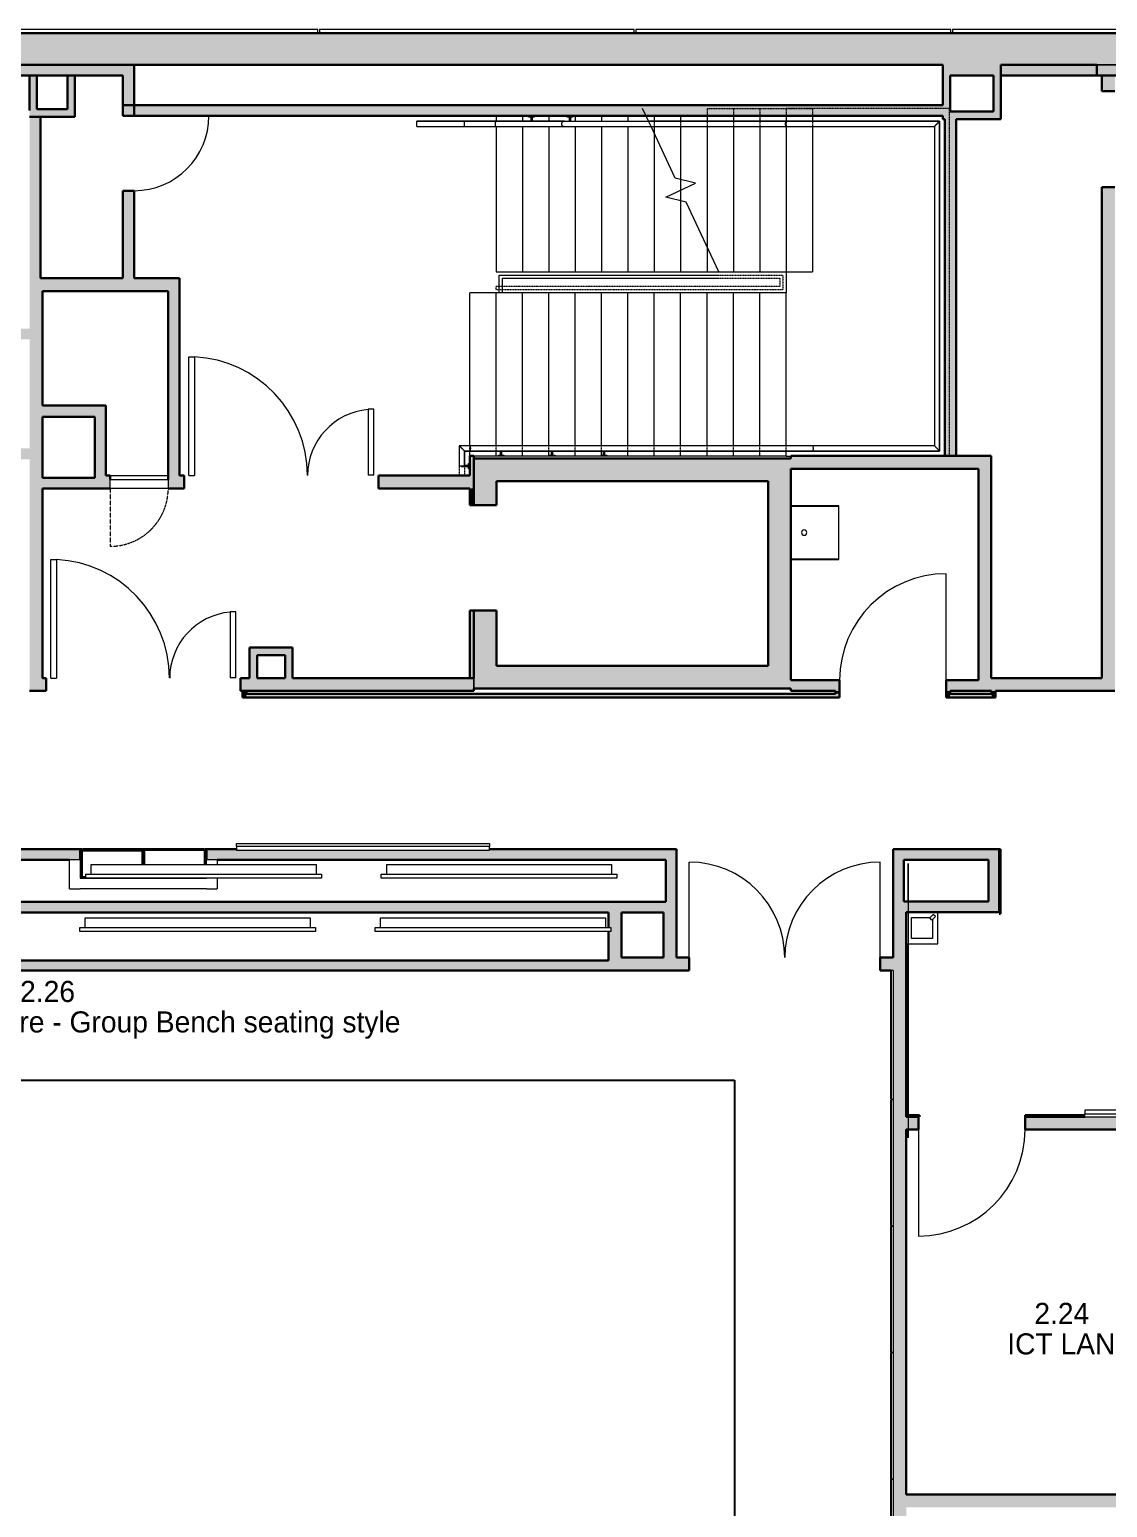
# Model space of a CAD drawing. Header units: millimetres. Extents: x 155927 to 295199, y -4084 to 97293.
# Drawn here: x 209811 to 220029, y 20664 to 34682 of the extents above; entities that cross this region are included whole.
import ezdxf

# ---------------------------------------------------------------- set-up
doc = ezdxf.new("R2010")
doc.units = ezdxf.units.MM
doc.header["$MEASUREMENT"] = 0
for name, pattern in [('Elevation Swings', [3, 2, -1]), ('Overhead', [3.96875, 2.38125, -1.5875]), ('Overhead_2_', [4, 2.5, -1.5])]:
    doc.linetypes.add(name, pattern=pattern)
doc.layers.get('0').update_dxf_attribs({"linetype": 'CONTINUOUS'})
for name, color, linetype, lineweight in [('A-AREA-IDEN', 7, 'CONTINUOUS', 9), ('A-DOOR', 4, 'CONTINUOUS', 9), ('A-FLOR-HRAL', 7, 'CONTINUOUS', 9), ('A-FLOR-HRAL-MBND', 7, 'Overhead_2_', 9), ('A-GENM', 8, 'CONTINUOUS', 9), ('A-GLAZ-CURT', 7, 'CONTINUOUS', 9), ('A-WALL', 7, 'CONTINUOUS', 9), ('A-WALL-PATT', 7, 'CONTINUOUS', 9), ('E-ELEC-EQPM', 8, 'CONTINUOUS', 9), ('I-FURN', 8, 'CONTINUOUS', 9), ('I-WALL', 7, 'CONTINUOUS', 9), ('P-SANR-FIXT', 7, 'CONTINUOUS', 9), ('S-STRS', 7, 'CONTINUOUS', 9), ('S-STRS-MBND', 7, 'Overhead_2_', 9)]:
    doc.layers.add(name, color=color, linetype=linetype, lineweight=lineweight)
doc.styles.add('Century Gothic', font='GOTHIC.TTF', dxfattribs={"height": 200})

msp = doc.modelspace()

# ---------------------------------------------------------------- hatches: boundary and pattern name
at = {"layer": 'A-GENM'}
h = msp.add_hatch(color=256, dxfattribs=at)
h.paths.add_polyline_path([(210311, 26902), (210887, 26902), (210887, 26908), (210311, 26908)], flags=0)
h.paths.add_polyline_path([(210891, 26902), (211467, 26902), (211467, 26908), (210891, 26908)], flags=0)
at = {"layer": 'A-WALL-PATT'}
h = msp.add_hatch(color=256, dxfattribs=at)
h.paths.add_polyline_path([(231131, 34348), (231131, 34648), (229693, 34648), (229693, 34348), (230841, 34348)], flags=0)
h.paths.add_polyline_path([(220909, 34348), (220909, 34648), (202318, 34648), (202318, 34348), (220172, 34348)], flags=0)
h.paths.add_polyline_path([(200284, 34348), (200284, 34648), (197293, 34648), (197293, 34348), (199761, 34348)], flags=0)
h.paths.add_polyline_path([(194559, 34348), (194559, 34648), (192443, 34648), (192443, 34438), (192418, 34438), (192418, 34348), (193757, 34348)], flags=0)
h.paths.add_polyline_path([(190809, 34348), (190809, 34438), (190784, 34438), (190784, 34648), (187318, 34648), (187318, 34348), (190784, 34348)], flags=0)
h.paths.add_polyline_path([(185284, 34348), (185284, 34648), (166693, 34648), (166693, 34348), (184152, 34348)], flags=0)
h.paths.add_polyline_path([(157909, 34348), (157909, 34648), (156761, 34648), (156761, 34348), (157737, 34348)], flags=0)
for points in [[(206053, 34246), (210694, 34246), (210694, 34348), (206053, 34348)], [(218488, 33833), (218537, 33833), (218537, 34348), (218467, 34348), (218467, 33833)], [(218949, 34246), (218949, 34348), (218537, 34348), (218537, 34246)], [(218972, 33903), (219019, 33903), (219019, 34348), (218949, 34348), (218949, 33903)], [(219927, 34246), (219927, 34348), (219019, 34348), (219019, 34246)], [(219927, 34246), (220909, 34246), (220909, 34348), (219927, 34348)], [(209881, 33925), (209881, 34246), (209811, 34246), (209811, 33925)], [(210240, 33855), (210240, 34246), (210170, 34246), (210170, 33855)], [(209811, 33855), (210170, 33855), (210170, 33925), (209811, 33925), (209811, 33915)], [(218467, 33863), (218467, 33965), (210694, 33965), (210694, 33863), (218371, 33863)], [(209811, 32322), (209913, 32322), (209913, 33855), (209811, 33855), (209811, 32475)], [(218521, 30637), (218595, 30637), (218595, 33833), (218488, 33833), (218488, 30637)], [(218595, 33833), (219019, 33833), (219019, 33903), (218537, 33903), (218537, 33833)], [(209933, 28530), (209933, 32322), (209811, 32322), (209811, 28530)], [(210567, 32200), (211125, 32200), (211125, 32322), (209933, 32322), (209933, 32200)], [(211232, 30452), (211232, 32322), (211125, 32322), (211125, 30452)], [(208870, 31744), (209811, 31744), (209811, 31846), (208870, 31846)], [(210428, 31008), (210428, 31115), (209933, 31115), (209933, 31008)], [(210535, 30330), (210535, 31115), (210428, 31115), (210428, 30330)], [(213985, 30452), (214022, 30452), (214022, 30637), (213985, 30637), (213985, 30546)], [(214237, 30170), (214237, 30613), (214022, 30613), (214022, 30170)], [(215370, 30398), (216812, 30398), (216812, 30613), (214237, 30613), (214237, 30398)], [(216812, 28432), (217027, 28432), (217027, 30613), (216812, 30613), (216812, 28647)], [(218805, 30515), (218927, 30515), (218927, 30637), (217027, 30637), (217027, 30515), (217771, 30515)], [(210428, 30330), (210428, 30431), (209933, 30431), (209933, 30330)], [(218927, 28530), (218927, 30515), (218805, 30515), (218805, 28530)], [(214022, 30170), (214022, 30330), (213985, 30330), (213985, 30170)], [(214022, 28530), (214022, 29170), (213985, 29170), (213985, 28530)], [(214237, 28647), (214237, 29170), (214022, 29170), (214022, 28647)], [(211967, 28530), (211967, 28819), (211897, 28819), (211897, 28530)], [(212234, 28749), (212234, 28819), (211967, 28819), (211967, 28749)], [(212304, 28530), (212304, 28819), (212234, 28819), (212234, 28530)], [(216812, 28432), (216812, 28647), (214022, 28647), (214022, 28432), (215370, 28432)], [(220099, 28408), (220099, 28530), (218805, 28530), (218805, 28408), (218967, 28408)], [(211866, 28345), (211866, 28408), (211829, 28408), (211829, 28345)], [(217490, 28345), (217490, 28382), (211866, 28382), (211866, 28345), (215370, 28345)], [(217490, 28382), (217490, 28408), (217452, 28408), (217452, 28382)], [(218537, 28345), (218537, 28408), (218500, 28408), (218500, 28345)], [(218930, 28345), (218930, 28382), (218537, 28382), (218537, 28345)], [(218967, 28345), (218967, 28408), (218930, 28408), (218930, 28345)], [(215943, 26308), (215945, 26308), (215945, 26908), (215844, 26908), (215844, 26308)], [(218098, 26310), (218098, 26908), (217997, 26908), (217997, 26310), (217999, 26310)], [(219001, 26807), (219001, 26908), (218098, 26908), (218098, 26807), (218972, 26807)], [(218972, 26310), (219001, 26310), (219001, 26807), (218900, 26807), (218900, 26310)], [(219016, 26295), (219016, 26908), (219001, 26908), (219001, 26295)], [(215821, 26308), (215844, 26308), (215844, 26409), (204101, 26409), (204101, 26308), (215421, 26308)], [(218900, 26310), (218900, 26411), (218098, 26411), (218098, 26310), (218121, 26310)], [(215421, 25758), (215421, 26308), (215299, 26308), (215299, 26164), (215321, 26164), (215321, 26126), (215299, 26126), (215299, 25758), (215370, 25758)], [(215943, 25880), (215943, 26308), (215821, 26308), (215821, 25880)], [(218121, 15708), (218121, 26310), (217999, 26310), (217999, 15708)], [(215299, 25758), (215299, 25852), (204623, 25852), (204623, 25758), (212968, 25758)], [(221384, 20664), (221384, 20786), (218121, 20786), (218121, 20664), (220172, 20664)]]:
    msp.add_hatch(color=256, dxfattribs=at).paths.add_polyline_path(points, flags=0)
h = msp.add_hatch(color=256, dxfattribs=at)
h.paths.add_polyline_path([(210801, 32322), (210801, 33153), (210694, 33153), (210694, 32322)], flags=0)
h.paths.add_polyline_path([(210694, 33863), (210801, 33863), (210801, 34348), (210694, 34348), (210694, 34246)], flags=0)
h = msp.add_hatch(color=256, dxfattribs=at)
h.paths.add_polyline_path([(220099, 28530), (220099, 33186), (219977, 33186), (219977, 28530)], flags=0)
h.paths.add_polyline_path([(220099, 34096), (220099, 34246), (219977, 34246), (219977, 34096)], flags=0)
h = msp.add_hatch(color=256, dxfattribs=at)
h.paths.add_polyline_path([(209691, 30606), (209811, 30606), (209811, 30708), (209691, 30708)], flags=0)
h.paths.add_polyline_path([(205866, 30606), (208681, 30606), (208681, 30708), (205866, 30708)], flags=0)
h = msp.add_hatch(color=256, dxfattribs=at)
h.paths.add_polyline_path([(210567, 30330), (210575, 30330), (210575, 30452), (210535, 30452), (210535, 30330)], flags=0)
h.paths.add_polyline_path([(211125, 30330), (211232, 30330), (211232, 30452), (211125, 30452), (211125, 30415)], flags=0)
h = msp.add_hatch(color=256, dxfattribs=at)
h.paths.add_polyline_path([(213985, 30330), (214022, 30330), (214022, 30452), (213117, 30452), (213117, 30330)], flags=0)
h.paths.add_polyline_path([(211277, 30330), (211277, 30452), (211232, 30452), (211232, 30330)], flags=0)
h = msp.add_hatch(color=256, dxfattribs=at)
h.paths.add_polyline_path([(214022, 28408), (214022, 28530), (211809, 28530), (211809, 28408), (212968, 28408)], flags=0)
h.paths.add_polyline_path([(209969, 28408), (209969, 28530), (209811, 28530), (209811, 28408)], flags=0)
h = msp.add_hatch(color=256, dxfattribs=at)
h.paths.add_polyline_path([(218805, 28408), (218805, 28510), (218500, 28510), (218500, 28408), (218537, 28408)], flags=0)
h.paths.add_polyline_path([(217027, 28408), (217490, 28408), (217490, 28510), (217027, 28510), (217027, 28432)], flags=0)
h = msp.add_hatch(color=256, dxfattribs=at)
h.paths.add_polyline_path([(215844, 26807), (215844, 26908), (214172, 26908), (214172, 26897), (211772, 26897), (211772, 26908), (211489, 26908), (211489, 26807), (215370, 26807)], flags=0)
h.paths.add_polyline_path([(208165, 26807), (210289, 26807), (210289, 26908), (205252, 26908), (205252, 26807), (205764, 26807)], flags=0)
h = msp.add_hatch(color=256, dxfattribs=at)
h.paths.add_polyline_path([(217979, 25758), (217999, 25758), (217999, 25880), (217875, 25880), (217875, 25758), (217974, 25758)], flags=0)
h.paths.add_polyline_path([(216065, 25758), (216065, 25880), (215421, 25880), (215421, 25758)], flags=0)
h = msp.add_hatch(color=256, dxfattribs=at)
h.paths.add_polyline_path([(219248, 24248), (221953, 24248), (221953, 24367), (219816, 24367), (219816, 24370), (219248, 24370)], flags=0)
h.paths.add_polyline_path([(218121, 24248), (218238, 24248), (218238, 24370), (218121, 24370)], flags=0)
h = msp.add_hatch(color=256, dxfattribs=at)
h.paths.add_polyline_path([(224830, 24370), (224845, 24370), (224845, 24385), (224028, 24385), (224028, 24383), (222929, 24383), (222929, 24385), (222216, 24385), (222216, 24370), (223774, 24370)], flags=0)
h.paths.add_polyline_path([(219816, 24370), (219816, 24385), (219248, 24385), (219248, 24370)], flags=0)
h.paths.add_polyline_path([(218246, 24370), (218246, 24385), (218136, 24385), (218136, 24370)], flags=0)

# ---------------------------------------------------------------- linework, layer by layer
for p, q in [((203804, 24716), (216494, 24716)), ((216494, 24716), (216494, 15993))]:
    msp.add_line(p, q)
at = {"layer": 'A-DOOR'}
for p, q in [((210801, 33863), (211511, 33863)), ((211319, 31578), (211373, 31578)), ((211319, 30452), (211319, 31578)), ((211373, 31578), (211373, 30452)), ((213021, 31080), (213021, 30454)), ((213075, 31080), (213021, 31080)), ((213075, 30454), (213075, 31080)), ((211319, 30452), (211373, 30452)), ((213075, 30454), (213021, 30454)), ((210011, 29656), (210065, 29656)), ((210011, 28530), (210011, 29656)), ((210065, 29656), (210065, 28530)), ((218500, 28510), (218500, 29520)), ((211713, 29158), (211713, 28532)), ((211767, 29158), (211713, 29158)), ((211767, 28532), (211767, 29158)), ((210011, 28530), (210065, 28530)), ((211767, 28532), (211713, 28532)), ((216065, 25880), (216065, 26784)), ((217875, 25880), (217875, 26784)), ((218238, 24248), (218238, 23238))]:
    msp.add_line(p, q, dxfattribs=at)
at = {"layer": 'A-DOOR', "lineweight": 20}
for p, q in [((210575, 30330), (210575, 30415)), ((210575, 30415), (211125, 30415)), ((211125, 30330), (210575, 30330)), ((211125, 30415), (211125, 30330))]:
    msp.add_line(p, q, dxfattribs=at)
at = {"layer": 'A-DOOR', "linetype": 'Elevation Swings'}
msp.add_line((210575, 30330), (210575, 29780), dxfattribs=at)
at = {"layer": 'A-DOOR'}
for centre, radius, start, end in [((210801, 33863), 710, 270, 0), ((211319, 30452), 1126, 0.1018, 87.2512), ((213075, 30452), 628, 94.9328, 180), ((210011, 28530), 1126, 0.1018, 87.2512), ((218500, 28510), 1010, 90, 180), ((211767, 28530), 628, 94.9328, 180), ((216065, 25880), 905, 0, 90), ((217875, 25880), 905, 90, 180), ((218238, 24248), 1010, 270, 0)]:
    msp.add_arc(centre, radius, start, end, dxfattribs=at)
at = {"layer": 'A-DOOR', "linetype": 'Elevation Swings'}
msp.add_arc((210575, 30330), 550, 270, 0, dxfattribs=at)
at = {"layer": 'A-FLOR-HRAL'}
for p, q in [((213733, 33812), (213483, 33812)), ((213483, 33812), (213933, 33812)), ((213483, 33810), (213483, 33812)), ((213483, 33812), (213483, 33812)), ((213483, 33808), (213483, 33810)), ((213483, 33805), (213483, 33808)), ((213483, 33801), (213483, 33805)), ((213483, 33797), (213483, 33801)), ((213483, 33792), (213483, 33797)), ((213483, 33787), (213483, 33792)), ((213483, 33782), (213483, 33787)), ((213933, 33812), (213733, 33812)), ((214233, 33812), (213933, 33812)), ((213933, 33812), (214233, 33812)), ((213933, 33810), (213933, 33812)), ((213933, 33812), (213933, 33812)), ((213933, 33808), (213933, 33810)), ((213933, 33805), (213933, 33808)), ((213933, 33801), (213933, 33805)), ((213933, 33797), (213933, 33801)), ((213933, 33792), (213933, 33797)), ((213933, 33787), (213933, 33792)), ((213933, 33782), (213933, 33787)), ((214883, 33812), (214233, 33812)), ((214233, 33812), (215678, 33812)), ((214543, 33850), (214543, 33862)), ((214543, 33862), (214593, 33862)), ((214593, 33850), (214543, 33850)), ((214562, 33850), (214562, 33812)), ((214574, 33850), (214574, 33812)), ((214593, 33862), (214593, 33850)), ((214907, 33850), (214907, 33862)), ((214907, 33862), (214957, 33862)), ((214957, 33850), (214907, 33850)), ((214926, 33850), (214926, 33812)), ((214938, 33850), (214938, 33812)), ((214957, 33862), (214957, 33850)), ((216983, 33812), (215678, 33812)), ((215678, 33812), (216983, 33812)), ((215702, 33762), (215678, 33812)), ((217233, 33812), (216983, 33812)), ((216983, 33812), (218438, 33812)), ((218438, 33812), (217233, 33812)), ((218438, 30684), (218438, 33812)), ((218438, 33812), (218438, 30684)), ((213483, 33778), (213483, 33782)), ((213483, 33773), (213483, 33778)), ((213483, 33769), (213483, 33773)), ((213483, 33766), (213483, 33769)), ((213483, 33764), (213483, 33766)), ((213483, 33763), (213483, 33764)), ((213483, 33762), (213483, 33763)), ((213483, 33762), (213733, 33762)), ((213483, 33762), (213933, 33762)), ((213733, 33762), (213933, 33762)), ((213933, 33778), (213933, 33782)), ((213933, 33773), (213933, 33778)), ((213933, 33769), (213933, 33773)), ((213933, 33766), (213933, 33769)), ((213933, 33764), (213933, 33766)), ((213933, 33763), (213933, 33764)), ((213933, 33762), (213933, 33763)), ((213933, 33762), (214233, 33762)), ((213933, 33762), (214233, 33762)), ((214233, 33762), (214883, 33762)), ((214233, 33762), (215702, 33762)), ((215702, 33762), (216983, 33762)), ((215702, 33762), (216983, 33762)), ((216983, 33762), (217233, 33762)), ((216983, 33762), (218388, 33762)), ((217233, 33762), (218388, 33762)), ((218388, 33762), (218388, 30734)), ((218388, 33762), (218388, 30734)), ((214264, 32353), (214533, 32353)), ((214264, 32184), (214264, 32353)), ((214294, 32323), (214533, 32323)), ((214294, 32184), (214294, 32323)), ((214533, 32353), (216345, 32353)), ((214533, 32323), (216345, 32323)), ((214294, 32184), (214264, 32184)), ((213985, 30734), (213884, 30734)), ((213884, 30734), (213884, 30541)), ((213884, 30734), (213884, 30541)), ((213985, 30734), (213884, 30734)), ((214233, 30734), (213985, 30734)), ((217233, 30734), (213985, 30734)), ((216983, 30734), (214233, 30734)), ((217233, 30734), (216983, 30734)), ((218388, 30734), (217233, 30734)), ((218388, 30734), (217233, 30734)), ((213934, 30684), (213985, 30684)), ((213934, 30541), (213934, 30684)), ((213934, 30684), (213934, 30541)), ((213985, 30684), (213934, 30684)), ((213972, 30516), (213972, 30566)), ((213972, 30566), (213984, 30566)), ((213984, 30566), (213984, 30516)), ((213985, 30684), (214233, 30684)), ((217233, 30684), (213985, 30684)), ((214233, 30684), (216983, 30684)), ((214256, 30634), (214256, 30646)), ((214256, 30646), (214306, 30646)), ((214306, 30634), (214256, 30634)), ((214275, 30646), (214275, 30684)), ((214287, 30646), (214287, 30684)), ((214306, 30646), (214306, 30634)), ((214740, 30634), (214740, 30646)), ((214740, 30646), (214790, 30646)), ((214790, 30634), (214740, 30634)), ((214759, 30646), (214759, 30684)), ((214771, 30646), (214771, 30684)), ((214790, 30646), (214790, 30634)), ((215233, 30634), (215233, 30646)), ((215233, 30646), (215283, 30646)), ((215283, 30634), (215233, 30634)), ((215252, 30646), (215252, 30684)), ((215264, 30646), (215264, 30684)), ((215283, 30646), (215283, 30634)), ((216983, 30684), (217233, 30684)), ((217233, 30684), (218438, 30684)), ((218438, 30684), (217233, 30684)), ((213885, 30541), (213884, 30541)), ((213886, 30541), (213885, 30541)), ((213888, 30541), (213886, 30541)), ((213892, 30541), (213888, 30541)), ((213895, 30541), (213892, 30541)), ((213900, 30541), (213895, 30541)), ((213904, 30541), (213900, 30541)), ((213909, 30541), (213904, 30541)), ((213914, 30541), (213909, 30541)), ((213972, 30535), (213909, 30535)), ((213919, 30541), (213914, 30541)), ((213923, 30541), (213919, 30541)), ((213927, 30541), (213923, 30541)), ((213930, 30541), (213927, 30541)), ((213932, 30541), (213930, 30541)), ((213934, 30541), (213932, 30541)), ((213972, 30547), (213934, 30547)), ((213934, 30541), (213934, 30541)), ((213984, 30516), (213972, 30516))]:
    msp.add_line(p, q, dxfattribs=at)
at = {"layer": 'A-FLOR-HRAL', "linetype": 'Overhead'}
for p, q in [((215678, 33812), (216983, 33812)), ((216983, 33812), (218438, 33812)), ((218438, 33812), (218438, 30684)), ((215702, 33762), (216983, 33762)), ((216983, 33762), (218388, 33762)), ((218388, 33762), (218388, 30734)), ((213884, 30734), (213884, 30452)), ((213985, 30734), (213884, 30734)), ((217233, 30734), (213985, 30734)), ((218388, 30734), (217233, 30734)), ((213934, 30684), (213934, 30452)), ((213985, 30684), (213934, 30684)), ((217233, 30684), (213985, 30684)), ((218438, 30684), (217233, 30684)), ((213934, 30452), (213884, 30452))]:
    msp.add_line(p, q, dxfattribs=at)
at = {"layer": 'A-FLOR-HRAL'}
msp.add_arc((213909, 30541), 6, 180, 270, dxfattribs=at)
for points in [[(214228, 33787), (214228, 33790), (214228, 33797), (214229, 33805), (214231, 33811), (214233, 33812), (214233, 33812)], [(216978, 33787), (216978, 33790), (216978, 33797), (216980, 33805), (216981, 33811), (216983, 33812), (216983, 33812)], [(218388, 33762), (218388, 33762), (218388, 33762), (218390, 33764), (218392, 33766), (218395, 33769), (218399, 33773), (218403, 33777), (218408, 33782), (218411, 33785), (218413, 33787)], [(218413, 33787), (218414, 33789), (218418, 33792), (218422, 33797), (218427, 33801), (218431, 33805), (218434, 33808), (218436, 33810), (218438, 33812), (218438, 33812), (218438, 33812)], [(213884, 30734), (213884, 30734), (213885, 30734), (213886, 30732), (213888, 30730), (213891, 30727), (213895, 30723), (213900, 30719), (213904, 30714), (213908, 30711), (213909, 30709)], [(213909, 30709), (213911, 30707), (213914, 30704), (213919, 30699), (213923, 30695), (213927, 30691), (213930, 30688), (213933, 30686), (213934, 30684), (213934, 30684), (213934, 30684)], [(213990, 30709), (213990, 30706), (213989, 30699), (213988, 30691), (213987, 30685), (213985, 30684), (213985, 30684)], [(217238, 30709), (217238, 30706), (217238, 30699), (217237, 30691), (217235, 30685), (217234, 30684), (217233, 30684)], [(218388, 30734), (218388, 30734), (218388, 30734), (218390, 30732), (218392, 30730), (218395, 30727), (218399, 30723), (218403, 30719), (218408, 30714), (218411, 30711), (218413, 30709)], [(218413, 30709), (218414, 30707), (218418, 30704), (218422, 30699), (218427, 30695), (218431, 30691), (218434, 30688), (218436, 30686), (218438, 30684), (218438, 30684), (218438, 30684)]]:
    msp.add_open_spline(points, degree=3, dxfattribs=at)
for points, knots in [([(214233, 33762), (214233, 33762), (214232, 33762), (214231, 33764), (214229, 33769), (214228, 33777), (214228, 33784), (214228, 33787)], [0, 0, 0, 0, 0.125, 0.25, 0.5, 0.75, 1, 1, 1, 1]), ([(214883, 33812), (214881, 33812), (214877, 33812), (214871, 33810), (214866, 33808), (214863, 33806), (214861, 33805), (214860, 33804), (214858, 33802), (214857, 33801), (214856, 33799), (214855, 33798), (214854, 33796), (214853, 33794), (214852, 33791), (214852, 33789), (214852, 33787)], [0, 0, 0, 0, 0.142857, 0.285714, 0.428571, 0.5, 0.535714, 0.571429, 0.625, 0.678571, 0.705357, 0.732143, 0.785714, 0.839286, 0.892857, 1, 1, 1, 1]), ([(214852, 33787), (214852, 33786), (214852, 33784), (214853, 33781), (214854, 33778), (214855, 33776), (214856, 33775), (214857, 33773), (214859, 33771), (214860, 33770), (214862, 33768), (214865, 33766), (214869, 33765), (214871, 33764), (214876, 33763), (214880, 33762), (214883, 33762)], [0, 0, 0, 0, 0.071429, 0.142857, 0.214286, 0.25, 0.285714, 0.357143, 0.392857, 0.428571, 0.5, 0.571429, 0.678571, 0.732143, 0.785714, 1, 1, 1, 1]), ([(216983, 33762), (216983, 33762), (216982, 33762), (216981, 33764), (216980, 33769), (216978, 33777), (216978, 33784), (216978, 33787)], [0, 0, 0, 0, 0.125, 0.25, 0.5, 0.75, 1, 1, 1, 1]), ([(213985, 30734), (213985, 30734), (213986, 30734), (213987, 30732), (213988, 30727), (213989, 30719), (213990, 30712), (213990, 30709)], [0, 0, 0, 0, 0.125, 0.25, 0.5, 0.75, 1, 1, 1, 1]), ([(217233, 30734), (217234, 30734), (217234, 30734), (217236, 30732), (217237, 30727), (217238, 30719), (217238, 30712), (217238, 30709)], [0, 0, 0, 0, 0.125, 0.25, 0.5, 0.75, 1, 1, 1, 1])]:
    msp.add_open_spline(points, degree=3, knots=knots, dxfattribs=at)
at = {"layer": 'A-FLOR-HRAL-MBND', "linetype": 'Overhead'}
for p, q in [((214233, 32214), (214233, 32244)), ((216923, 32244), (214233, 32244)), ((216345, 32353), (216953, 32353)), ((216345, 32323), (216923, 32323)), ((216923, 32323), (216923, 32244)), ((216953, 32353), (216953, 32214)), ((216933, 32214), (214233, 32214)), ((216953, 32214), (216933, 32214))]:
    msp.add_line(p, q, dxfattribs=at)
at = {"layer": 'A-GENM', "lineweight": 30}
for p, q in [((210307, 26908), (210289, 26908)), ((210289, 26908), (210289, 26807)), ((210307, 26632), (210307, 26908)), ((210887, 26908), (210311, 26908)), ((210311, 26908), (210311, 26902)), ((210311, 26902), (210887, 26902)), ((210898, 26892), (210880, 26892)), ((210880, 26892), (210880, 26763)), ((210887, 26902), (210887, 26908)), ((211467, 26908), (210891, 26908)), ((210891, 26908), (210891, 26902)), ((210891, 26902), (211467, 26902)), ((210898, 26763), (210898, 26892)), ((211467, 26902), (211467, 26908)), ((211489, 26908), (211471, 26908)), ((211471, 26908), (211471, 26763)), ((211489, 26807), (211489, 26908)), ((210345, 26642), (210307, 26642)), ((210307, 26642), (210307, 26632))]:
    msp.add_line(p, q, dxfattribs=at)
at = {"layer": 'A-GENM'}
for p, q in [((210307, 26908), (210311, 26908)), ((210307, 26892), (210880, 26892)), ((210887, 26908), (210891, 26908)), ((211467, 26908), (211471, 26908)), ((218140, 26771), (218140, 24170)), ((218140, 26411), (218140, 26771)), ((218140, 24385), (218140, 26010)), ((217974, 25753), (217979, 25758)), ((217974, 24538), (217974, 25753)), ((217999, 25758), (217979, 25758)), ((217979, 25758), (217979, 24533)), ((217999, 25758), (217999, 24533)), ((217979, 24533), (217974, 24538)), ((217974, 24528), (217979, 24533)), ((217999, 24533), (217979, 24533)), ((217979, 24533), (217979, 23333)), ((217979, 24533), (217999, 24533)), ((217999, 24533), (217999, 23333)), ((217974, 23338), (217974, 24528)), ((218140, 24170), (218140, 24248)), ((217979, 23333), (217974, 23338)), ((217974, 23328), (217979, 23333)), ((217974, 22138), (217974, 23328)), ((217999, 23333), (217979, 23333)), ((217979, 23333), (217979, 22133)), ((217979, 23333), (217999, 23333)), ((217999, 23333), (217999, 22133)), ((217979, 22133), (217974, 22138)), ((217974, 22128), (217979, 22133)), ((217974, 20938), (217974, 22128)), ((217999, 22133), (217979, 22133)), ((217979, 22133), (217979, 20933)), ((217979, 22133), (217999, 22133)), ((217999, 22133), (217999, 20933)), ((217979, 20933), (217974, 20938)), ((217974, 20928), (217979, 20933)), ((217974, 19738), (217974, 20928)), ((217999, 20933), (217979, 20933)), ((217979, 20933), (217979, 19733)), ((217979, 20933), (217999, 20933)), ((217999, 20933), (217999, 19733))]:
    msp.add_line(p, q, dxfattribs=at)
at = {"layer": 'A-GLAZ-CURT', "lineweight": 20}
for p, q in [((212543, 34682), (209559, 34682)), ((209559, 34648), (212543, 34648)), ((212543, 34648), (212543, 34682)), ((215543, 34682), (212559, 34682)), ((212559, 34682), (212559, 34648)), ((212559, 34648), (215543, 34648)), ((215543, 34648), (215543, 34682)), ((218543, 34682), (215559, 34682)), ((215559, 34682), (215559, 34648)), ((215559, 34648), (218543, 34648)), ((218543, 34648), (218543, 34682)), ((220793, 34682), (218559, 34682)), ((218559, 34682), (218559, 34648)), ((218559, 34648), (220793, 34648))]:
    msp.add_line(p, q, dxfattribs=at)
at = {"layer": 'A-WALL', "lineweight": 30}
for p, q in [((220909, 34648), (202318, 34648)), ((204125, 34348), (218467, 34348)), ((219019, 34348), (219927, 34348)), ((211277, 30452), (211232, 30452)), ((211277, 30330), (211277, 30452)), ((213985, 30452), (213117, 30452)), ((213117, 30452), (213117, 30330)), ((214022, 30330), (214022, 30452)), ((211232, 30330), (211277, 30330)), ((213117, 30330), (213985, 30330)), ((215299, 26308), (215299, 26164)), ((215421, 25880), (215421, 26308)), ((215821, 26308), (215821, 25880)), ((215943, 25880), (215943, 26308)), ((215299, 26126), (215299, 25852)), ((215821, 25880), (215421, 25880)), ((216065, 25880), (215943, 25880)), ((216065, 25758), (216065, 25880)), ((217999, 25880), (217875, 25880)), ((217875, 25880), (217875, 25758)), ((215299, 25758), (215421, 25758)), ((215421, 25758), (216065, 25758)), ((217875, 25758), (217979, 25758)), ((218238, 24370), (218121, 24370)), ((218238, 24248), (218238, 24370)), ((219816, 24370), (219248, 24370)), ((219248, 24370), (219248, 24248)), ((218121, 24248), (218238, 24248)), ((219248, 24248), (221953, 24248)), ((221384, 20786), (218121, 20786))]:
    msp.add_line(p, q, dxfattribs=at)
at = {"layer": 'A-WALL'}
msp.add_line((219927, 34348), (220909, 34348), dxfattribs=at)
at = {"layer": 'E-ELEC-EQPM'}
for p, q in [((210345, 26671), (210396, 26671)), ((210345, 26633), (210345, 26671)), ((210345, 26633), (210345, 26671)), ((210345, 26671), (212578, 26671)), ((210396, 26763), (212527, 26763)), ((210396, 26671), (210396, 26763)), ((210396, 26671), (210396, 26763)), ((210396, 26763), (212527, 26763)), ((212527, 26763), (212527, 26671)), ((212527, 26763), (212527, 26671)), ((212527, 26671), (212578, 26671)), ((212578, 26671), (212578, 26633)), ((212578, 26671), (212578, 26633)), ((213145, 26671), (213196, 26671)), ((213145, 26633), (213145, 26671)), ((213145, 26633), (213145, 26671)), ((213145, 26671), (215378, 26671)), ((213196, 26763), (215327, 26763)), ((213196, 26671), (213196, 26763)), ((213196, 26671), (213196, 26763)), ((213196, 26763), (215327, 26763)), ((215327, 26763), (215327, 26671)), ((215327, 26763), (215327, 26671)), ((215327, 26671), (215378, 26671)), ((215378, 26671), (215378, 26633)), ((215378, 26671), (215378, 26633)), ((212578, 26633), (210345, 26633)), ((212578, 26633), (210345, 26633)), ((215378, 26633), (213145, 26633)), ((215378, 26633), (213145, 26633)), ((210339, 26256), (212470, 26256)), ((210339, 26164), (210339, 26256)), ((210339, 26164), (210339, 26256)), ((210339, 26256), (212470, 26256)), ((212470, 26256), (212470, 26164)), ((212470, 26256), (212470, 26164)), ((213139, 26256), (215270, 26256)), ((213139, 26164), (213139, 26256)), ((213139, 26164), (213139, 26256)), ((213139, 26256), (215270, 26256)), ((215270, 26256), (215270, 26164)), ((215270, 26256), (215270, 26164)), ((210288, 26164), (210339, 26164)), ((210288, 26126), (210288, 26164)), ((210288, 26126), (210288, 26164)), ((210288, 26164), (212521, 26164)), ((212521, 26126), (210288, 26126)), ((212521, 26126), (210288, 26126)), ((212470, 26164), (212521, 26164)), ((212521, 26164), (212521, 26126)), ((212521, 26164), (212521, 26126)), ((213088, 26164), (213139, 26164)), ((213088, 26126), (213088, 26164)), ((213088, 26126), (213088, 26164)), ((213088, 26164), (215321, 26164)), ((215321, 26126), (213088, 26126)), ((215321, 26126), (213088, 26126)), ((215270, 26164), (215321, 26164)), ((215321, 26164), (215321, 26126)), ((215321, 26164), (215321, 26126))]:
    msp.add_line(p, q, dxfattribs=at)
at = {"layer": 'I-FURN'}
for p, q in [((211772, 26962), (214172, 26962)), ((211772, 26932), (211772, 26962)), ((214172, 26932), (211772, 26932)), ((211772, 26932), (211772, 26897)), ((214172, 26932), (211772, 26932)), ((214172, 26962), (214172, 26932)), ((214172, 26897), (214172, 26932)), ((211772, 26897), (214172, 26897)), ((222216, 24432), (219816, 24432)), ((219816, 24432), (219816, 24397)), ((219816, 24397), (222216, 24397)), ((219816, 24367), (219816, 24397)), ((219816, 24397), (222216, 24397)), ((222216, 24367), (219816, 24367))]:
    msp.add_line(p, q, dxfattribs=at)
at = {"layer": 'I-WALL', "lineweight": 30}
for p, q in [((210694, 34348), (206053, 34348)), ((210801, 34348), (210694, 34348)), ((210801, 33863), (210801, 34348)), ((218467, 34348), (218467, 33965)), ((219927, 34348), (219019, 34348)), ((219019, 34348), (219019, 34246)), ((219019, 33903), (219019, 34348)), ((219927, 34246), (219927, 34348)), ((219927, 34348), (219927, 34246)), ((206053, 34246), (210694, 34246)), ((209881, 34246), (209811, 34246)), ((209811, 34246), (209811, 33925)), ((209881, 33925), (209881, 34246)), ((210170, 34246), (210170, 33925)), ((210240, 34246), (210170, 34246)), ((210240, 33855), (210240, 34246)), ((210694, 34246), (210694, 33863)), ((218537, 33903), (218537, 34246)), ((218537, 34246), (218949, 34246)), ((218949, 34246), (218949, 33903)), ((219019, 34246), (219927, 34246)), ((219927, 34246), (220909, 34246)), ((220099, 34246), (219977, 34246)), ((219977, 34246), (219977, 34096)), ((219977, 34096), (220099, 34096)), ((209811, 33925), (209811, 33915)), ((210170, 33925), (209881, 33925)), ((218467, 33965), (210694, 33965)), ((210694, 33965), (210694, 33863)), ((209913, 33855), (209811, 33855)), ((209811, 33855), (210170, 33855)), ((209913, 32322), (209913, 33855)), ((210170, 33855), (210240, 33855)), ((210694, 33863), (210801, 33863)), ((210694, 33863), (218467, 33863)), ((218467, 33863), (218467, 33833)), ((218467, 33833), (218488, 33833)), ((218488, 33833), (218488, 30637)), ((218949, 33903), (218537, 33903)), ((218595, 33833), (219019, 33833)), ((218595, 30637), (218595, 33833)), ((219019, 33833), (219019, 33903)), ((210801, 33153), (210694, 33153)), ((210694, 33153), (210694, 32322)), ((210801, 32322), (210801, 33153)), ((220099, 33186), (219977, 33186)), ((219977, 33186), (219977, 28530)), ((209933, 32322), (209913, 32322)), ((210694, 32322), (209933, 32322)), ((211125, 32322), (210801, 32322)), ((211232, 32322), (211125, 32322)), ((211232, 30452), (211232, 32322)), ((209933, 31115), (209933, 32200)), ((209933, 32200), (211125, 32200)), ((211125, 32200), (211125, 30452)), ((210428, 31115), (209933, 31115)), ((209933, 30431), (209933, 31008)), ((209933, 31008), (210428, 31008)), ((210535, 31115), (210428, 31115)), ((210428, 31008), (210428, 30431)), ((210535, 30452), (210535, 31115)), ((214022, 30637), (213985, 30637)), ((213985, 30637), (213985, 30452)), ((214022, 30452), (214022, 30637)), ((214237, 30613), (214022, 30613)), ((214022, 30613), (214022, 30170)), ((216812, 30613), (214237, 30613)), ((217027, 30613), (216812, 30613)), ((218927, 30637), (217027, 30637)), ((217027, 30637), (217027, 30613)), ((218488, 30637), (218595, 30637)), ((218927, 30515), (218927, 30637)), ((210428, 30431), (209933, 30431)), ((210575, 30452), (210535, 30452)), ((210575, 30415), (210575, 30452)), ((211125, 30452), (211125, 30415)), ((217027, 28510), (217027, 30515)), ((217027, 30515), (218805, 30515)), ((218805, 30515), (218805, 28530)), ((218927, 28530), (218927, 30515)), ((209933, 30330), (210428, 30330)), ((209933, 28530), (209933, 30330)), ((210428, 30330), (210535, 30330)), ((210535, 30330), (210575, 30330)), ((211125, 30330), (211232, 30330)), ((213985, 30330), (213985, 30170)), ((214022, 30170), (214022, 30330)), ((214237, 30170), (214237, 30398)), ((214237, 30398), (216812, 30398)), ((216812, 30398), (216812, 28647)), ((213985, 30170), (214022, 30170)), ((214022, 30170), (214237, 30170)), ((214022, 29170), (213985, 29170)), ((213985, 29170), (213985, 28530)), ((214237, 29170), (214022, 29170)), ((214022, 29170), (214022, 28647)), ((214022, 28530), (214022, 29170)), ((214237, 28647), (214237, 29170)), ((211967, 28819), (211897, 28819)), ((211897, 28819), (211897, 28530)), ((212234, 28819), (211967, 28819)), ((211967, 28530), (211967, 28749)), ((211967, 28749), (212234, 28749)), ((212304, 28819), (212234, 28819)), ((212234, 28749), (212234, 28530)), ((212304, 28530), (212304, 28819)), ((214022, 28647), (214022, 28530)), ((216812, 28647), (214237, 28647)), ((209969, 28530), (209933, 28530)), ((209969, 28408), (209969, 28530)), ((211897, 28530), (211809, 28530)), ((211809, 28530), (211809, 28408)), ((212234, 28530), (211967, 28530)), ((214022, 28530), (212304, 28530)), ((213985, 28530), (214022, 28530)), ((217490, 28510), (217027, 28510)), ((217490, 28408), (217490, 28510)), ((218805, 28510), (218500, 28510)), ((218500, 28510), (218500, 28408)), ((218805, 28530), (218805, 28510)), ((219977, 28530), (218927, 28530)), ((209811, 28408), (209969, 28408)), ((211809, 28408), (214022, 28408)), ((211866, 28408), (211829, 28408)), ((211829, 28408), (211829, 28345)), ((211829, 28345), (211866, 28345)), ((211866, 28382), (211866, 28408)), ((217452, 28382), (211866, 28382)), ((211866, 28345), (217490, 28345)), ((214022, 28408), (214022, 28432)), ((214022, 28432), (216812, 28432)), ((216812, 28432), (217027, 28432)), ((217027, 28432), (217027, 28408)), ((217027, 28408), (217452, 28408)), ((217452, 28408), (217452, 28382)), ((217490, 28382), (217490, 28408)), ((217490, 28345), (217490, 28382)), ((218500, 28408), (218500, 28345)), ((218500, 28345), (218537, 28345)), ((218537, 28408), (218805, 28408)), ((218537, 28382), (218537, 28408)), ((218930, 28382), (218537, 28382)), ((218537, 28345), (218930, 28345)), ((218805, 28408), (218930, 28408)), ((218930, 28408), (218930, 28382)), ((218930, 28345), (218967, 28345)), ((218967, 28408), (220099, 28408)), ((218967, 28345), (218967, 28408)), ((205252, 26807), (210188, 26807)), ((210289, 26908), (205313, 26908)), ((210289, 26807), (210289, 26908)), ((211772, 26908), (211489, 26908)), ((211489, 26908), (211489, 26807)), ((211590, 26807), (215844, 26807)), ((215844, 26908), (214172, 26908)), ((215945, 26908), (215844, 26908)), ((215844, 26807), (215844, 26409)), ((215945, 26308), (215945, 26908)), ((218098, 26908), (217997, 26908)), ((217997, 26908), (217997, 26310)), ((219001, 26908), (218098, 26908)), ((218098, 26807), (218900, 26807)), ((218098, 26411), (218098, 26807)), ((218900, 26807), (218900, 26411)), ((219001, 26807), (219001, 26908)), ((219001, 26908), (219001, 26310)), ((219016, 26908), (219001, 26908)), ((219001, 26310), (219001, 26807)), ((219016, 26295), (219016, 26908)), ((215844, 26409), (204101, 26409)), ((218900, 26411), (218098, 26411)), ((204623, 26308), (215299, 26308)), ((215421, 26308), (215821, 26308)), ((215943, 26308), (215945, 26308)), ((217997, 26310), (217999, 26310)), ((217999, 26310), (217999, 25880)), ((218121, 24370), (218121, 26310)), ((218121, 26310), (218900, 26310)), ((218900, 26310), (219001, 26310)), ((219001, 26295), (219016, 26295)), ((215299, 25852), (204623, 25852)), ((204623, 25758), (215299, 25758)), ((218246, 24385), (218136, 24385)), ((218136, 24385), (218136, 24370)), ((218136, 24370), (218246, 24370)), ((218246, 24370), (218246, 24385)), ((219816, 24385), (219248, 24385)), ((219248, 24385), (219248, 24370)), ((219248, 24370), (219816, 24370)), ((218121, 20786), (218121, 24248))]:
    msp.add_line(p, q, dxfattribs=at)
at = {"layer": 'I-WALL'}
for p, q in [((220909, 34348), (219927, 34348)), ((210575, 30452), (211125, 30452)), ((214022, 28432), (214022, 28530)), ((214022, 28530), (214022, 28432)), ((210188, 26531), (210188, 26807)), ((210289, 26807), (210188, 26807)), ((210289, 26807), (210289, 26632)), ((211489, 26763), (211489, 26807)), ((211590, 26807), (211489, 26807)), ((211590, 26807), (211590, 26763)), ((210188, 26531), (210289, 26531)), ((210289, 26632), (211489, 26632)), ((211489, 26531), (210289, 26531)), ((211489, 26531), (211590, 26531)), ((211590, 26633), (211590, 26531))]:
    msp.add_line(p, q, dxfattribs=at)
at = {"layer": 'P-SANR-FIXT'}
for p, q in [((217482, 30165), (217027, 30165)), ((217030, 30162), (217479, 30162)), ((217030, 29658), (217030, 30162)), ((217479, 30162), (217479, 29658)), ((217482, 29655), (217482, 30165)), ((217027, 29655), (217482, 29655)), ((217479, 29658), (217030, 29658)), ((218171, 26260), (218348, 26260)), ((218171, 26060), (218171, 26260)), ((218344, 26256), (218377, 26289)), ((218365, 26234), (218344, 26256)), ((218398, 26268), (218365, 26234)), ((218371, 26240), (218371, 26060)), ((218398, 26268), (218377, 26289)), ((218421, 26010), (218421, 26310)), ((218121, 26010), (218421, 26010)), ((218371, 26060), (218171, 26060))]:
    msp.add_line(p, q, dxfattribs=at)
for start, end in [(90, 270), (270, 90)]:
    msp.add_arc((217154, 29910), 25.4, start, end, dxfattribs=at)
at = {"layer": 'S-STRS'}
for p, q in [((214233, 33863), (214233, 33812)), ((214483, 33863), (214483, 33812)), ((214733, 33863), (214733, 33812)), ((214983, 33863), (214983, 33812)), ((215233, 33863), (215233, 33812)), ((215483, 33863), (215483, 33812)), ((215733, 33863), (215733, 33812)), ((215983, 33863), (215983, 33812)), ((216233, 33863), (216233, 33812)), ((216483, 33863), (216483, 33812)), ((216733, 33863), (216733, 33812)), ((216983, 33863), (216983, 33812)), ((217233, 33863), (217233, 33812)), ((214233, 33762), (214233, 32384)), ((214483, 33762), (214483, 32384)), ((214733, 33762), (214733, 32384)), ((214983, 33762), (214983, 32384)), ((215233, 33762), (215233, 32384)), ((215483, 33762), (215483, 32384)), ((215733, 33762), (215733, 33695)), ((215733, 33695), (215733, 32384)), ((215983, 33762), (215983, 33259)), ((216233, 33762), (216233, 32622)), ((216483, 33762), (216483, 32384)), ((216733, 33762), (216733, 32384)), ((216983, 33762), (216983, 32384)), ((217233, 33762), (217233, 32384)), ((215983, 33259), (215983, 33159)), ((215983, 33159), (215983, 33058)), ((215983, 33058), (215983, 32384)), ((216233, 32622), (216233, 32384)), ((214233, 32384), (214483, 32384)), ((214483, 32384), (214733, 32384)), ((214733, 32384), (214983, 32384)), ((214983, 32384), (215233, 32384)), ((215233, 32384), (215483, 32384)), ((215483, 32384), (215733, 32384)), ((215733, 32384), (215983, 32384)), ((215983, 32384), (216233, 32384)), ((216233, 32384), (216345, 32384)), ((216345, 32384), (216483, 32384)), ((216483, 32384), (216733, 32384)), ((216733, 32384), (216983, 32384)), ((216983, 32384), (216983, 32184)), ((216983, 32384), (217233, 32384)), ((213983, 30734), (213983, 32184)), ((214233, 32184), (213983, 32184)), ((214264, 32184), (214233, 32184)), ((214233, 30734), (214233, 32184)), ((214483, 32184), (214294, 32184)), ((214733, 32184), (214483, 32184)), ((214483, 30734), (214483, 32184)), ((214983, 32184), (214733, 32184)), ((214733, 30734), (214733, 32184)), ((215233, 32184), (214983, 32184)), ((214983, 30734), (214983, 32184)), ((215483, 32184), (215233, 32184)), ((215233, 30734), (215233, 32184)), ((215733, 32184), (215483, 32184)), ((215483, 30734), (215483, 32184)), ((215983, 32184), (215733, 32184)), ((215733, 30734), (215733, 32184)), ((216233, 32184), (215983, 32184)), ((215983, 30734), (215983, 32184)), ((216483, 32184), (216233, 32184)), ((216233, 30734), (216233, 32184)), ((216733, 32184), (216483, 32184)), ((216483, 30734), (216483, 32184)), ((216983, 32184), (216733, 32184)), ((216733, 30734), (216733, 32184)), ((216983, 30734), (216983, 32184)), ((213983, 30634), (213983, 30684)), ((213985, 30634), (213983, 30634)), ((214233, 30634), (214022, 30634)), ((214233, 30634), (214233, 30684)), ((214483, 30634), (214233, 30634)), ((214483, 30634), (214483, 30684)), ((214733, 30634), (214483, 30634)), ((214733, 30634), (214733, 30684)), ((214983, 30634), (214733, 30634)), ((214983, 30634), (214983, 30684)), ((215233, 30634), (214983, 30634)), ((215233, 30634), (215233, 30684)), ((215483, 30634), (215233, 30634)), ((215483, 30634), (215483, 30684)), ((215733, 30634), (215483, 30634)), ((215733, 30634), (215733, 30684)), ((215983, 30634), (215733, 30634)), ((215983, 30634), (215983, 30684)), ((216233, 30634), (215983, 30634)), ((216233, 30634), (216233, 30684)), ((216483, 30634), (216233, 30634)), ((216483, 30634), (216483, 30684)), ((216733, 30634), (216483, 30634)), ((216733, 30634), (216733, 30684)), ((216983, 30634), (216733, 30634)), ((216983, 30634), (216983, 30684)), ((216983, 30634), (217027, 30634))]:
    msp.add_line(p, q, dxfattribs=at)
at = {"layer": 'S-STRS', "linetype": 'Overhead'}
for p, q in [((214233, 33863), (214233, 33812)), ((214483, 33863), (214483, 33812)), ((214733, 33863), (214733, 33812)), ((214983, 33863), (214983, 33812)), ((215233, 33863), (215233, 33812)), ((215483, 33863), (215483, 33812)), ((215733, 33863), (215733, 33812)), ((215983, 33863), (215983, 33812)), ((216233, 33863), (216233, 33812)), ((216483, 33863), (216483, 33812)), ((216733, 33863), (216733, 33812)), ((216983, 33863), (216983, 33812)), ((214233, 33762), (214233, 32384)), ((214483, 33762), (214483, 32384)), ((214733, 33762), (214733, 32384)), ((214983, 33762), (214983, 32384)), ((215233, 33762), (215233, 32384)), ((215483, 33762), (215483, 32384)), ((215733, 33762), (215733, 33695)), ((215733, 33695), (215733, 32384)), ((215983, 33762), (215983, 33259)), ((216233, 33762), (216233, 32622)), ((216483, 33762), (216483, 32384)), ((216733, 33762), (216733, 32384)), ((216983, 33762), (216983, 32384)), ((215983, 33259), (215983, 33159)), ((215983, 33159), (215983, 33058)), ((215983, 33058), (215983, 32384)), ((216233, 32622), (216233, 32384)), ((214233, 30734), (214233, 32184)), ((214483, 30734), (214483, 32184)), ((214733, 30734), (214733, 32184)), ((214983, 30734), (214983, 32184)), ((215233, 30734), (215233, 32184)), ((215483, 30734), (215483, 32184)), ((215733, 30734), (215733, 32184)), ((215983, 30734), (215983, 32184)), ((216233, 30734), (216233, 32184)), ((216483, 30734), (216483, 32184)), ((216733, 30734), (216733, 32184)), ((216983, 30734), (216983, 32184)), ((214233, 30634), (214233, 30684)), ((214483, 30634), (214483, 30684)), ((214733, 30634), (214733, 30684)), ((214983, 30634), (214983, 30684)), ((215233, 30634), (215233, 30684)), ((215483, 30634), (215483, 30684)), ((215733, 30634), (215733, 30684)), ((215983, 30634), (215983, 30684)), ((216233, 30634), (216233, 30684)), ((216483, 30634), (216483, 30684)), ((216733, 30634), (216733, 30684)), ((216983, 30634), (216983, 30684))]:
    msp.add_line(p, q, dxfattribs=at)
at = {"layer": 'S-STRS-MBND', "linetype": 'Continuous'}
for p, q in [((215678, 33812), (215622, 33934)), ((215930, 33272), (215702, 33762)), ((215842, 33092), (216125, 33225)), ((216125, 33225), (215930, 33272)), ((216036, 33045), (215842, 33092)), ((216345, 32384), (216036, 33045))]:
    msp.add_line(p, q, dxfattribs=at)
at = {"layer": 'S-STRS-MBND', "linetype": 'Overhead'}
for p, q in [((216233, 33934), (217233, 33934)), ((216233, 33934), (216233, 32622)), ((216233, 33934), (216233, 32622)), ((216483, 33934), (216483, 32384)), ((216483, 33934), (216483, 32384)), ((216733, 33934), (216733, 32384)), ((216733, 33934), (216733, 32384)), ((216983, 33934), (216983, 32184)), ((218533, 33934), (216983, 33934)), ((216983, 33934), (216983, 32384)), ((216983, 33934), (216983, 32384)), ((217233, 33934), (217233, 32384)), ((218533, 30634), (218533, 33934)), ((215733, 33863), (215733, 33695)), ((215733, 33863), (215733, 33695)), ((215983, 33863), (215983, 33259)), ((215983, 33863), (215983, 33259)), ((215983, 33159), (215983, 33058)), ((215983, 33159), (215983, 33058)), ((216345, 32384), (217233, 32384)), ((213983, 30634), (213983, 32184)), ((216983, 32184), (213983, 32184)), ((214233, 30634), (214233, 32184)), ((214233, 30634), (214233, 32184)), ((214483, 30634), (214483, 32184)), ((214483, 30634), (214483, 32184)), ((214733, 30634), (214733, 32184)), ((214733, 30634), (214733, 32184)), ((214983, 30634), (214983, 32184)), ((214983, 30634), (214983, 32184)), ((215233, 30634), (215233, 32184)), ((215233, 30634), (215233, 32184)), ((215483, 30634), (215483, 32184)), ((215483, 30634), (215483, 32184)), ((215733, 30634), (215733, 32184)), ((215733, 30634), (215733, 32184)), ((215983, 30634), (215983, 32184)), ((215983, 30634), (215983, 32184)), ((216233, 30634), (216233, 32184)), ((216233, 30634), (216233, 32184)), ((216483, 30634), (216483, 32184)), ((216483, 30634), (216483, 32184)), ((216733, 30634), (216733, 32184)), ((216733, 30634), (216733, 32184)), ((216983, 30634), (216983, 32184)), ((216983, 30634), (216983, 32184)), ((216983, 30634), (213983, 30634)), ((216983, 30634), (218533, 30634))]:
    msp.add_line(p, q, dxfattribs=at)

# ---------------------------------------------------------------- texts
at = {"layer": 'A-AREA-IDEN', "style": 'Century Gothic'}
for s, p in [('2.26', (209721, 25458)), ('120S Lecture Theatre - Group Bench seating style', (207365, 25169)), ('2.24', (219336, 22404)), ('ICT LAN', (219079, 22115))]:
    msp.add_text(s, height=200, dxfattribs=at).set_placement(p)

doc.saveas('drawing.dxf')
